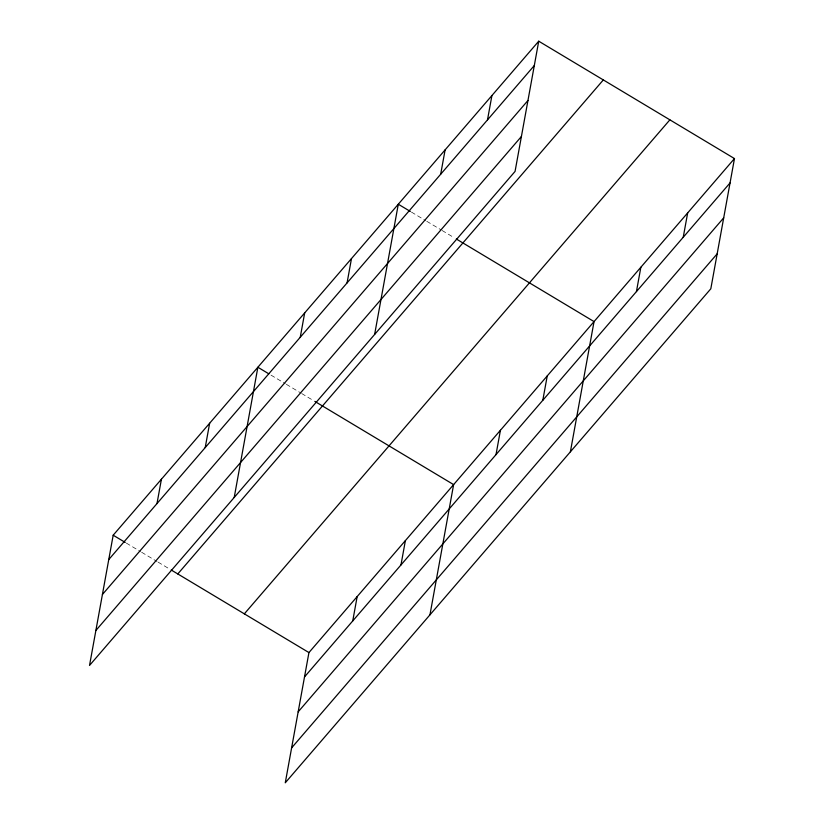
<?xml version="1.0" encoding="UTF-8"?>
<svg xmlns="http://www.w3.org/2000/svg" width="824" height="824" viewBox="0 0 824 824"><rect width="100%" height="100%" fill="white"/><g stroke="black" fill="none" stroke-linecap="round" stroke-linejoin="round"><path stroke-width="0.62" stroke-dasharray="4.12 3.09" d="M411.444 212.098L425.668 220.636M426.77 221.296L441.005 229.824M442.097 230.483L454.137 237.703M271.014 375.126L285.248 383.665M286.34 384.314L300.575 392.852M301.666 393.512L313.707 400.732M126.33 543.088L140.564 551.627M141.656 552.276L156.982 561.474M158.074 562.123L170.125 569.353"/><path stroke-width="1.24" d="M538.731 41.2L113.187 535.209L89.528 665.431L515.062 171.423L538.731 41.2L734.472 158.569L710.813 288.791L285.269 782.8L308.938 652.577L734.472 158.569M156.993 503.567L161.422 479.228M205.217 447.576L209.646 423.237M234.212 497.469L257.871 367.247L268.82 373.818M300.255 337.253L304.684 312.904M347.069 282.91L351.488 258.561M374.632 334.441L398.301 204.228L410.342 211.449M352.744 620.936L357.163 596.586M440.686 174.225L445.114 149.886M400.969 564.945L405.387 540.606M487.499 119.882L491.918 95.543M429.953 614.838L453.622 484.615L314.809 401.381M496.007 454.621L500.426 430.272M542.81 400.279L547.239 375.929M570.383 451.81L594.042 321.587L456.331 239.012M636.437 291.593L640.856 267.244M683.24 237.25L687.669 212.911M108.768 559.558L534.302 65.549M102.413 594.495L527.957 100.487M95.872 630.494L521.417 136.485M177.788 573.947L603.322 79.928M244.337 613.849L669.881 119.83M304.509 676.926L730.054 182.907M298.164 711.864L723.699 217.845M291.624 747.862L717.158 253.844M113.187 535.209L125.238 542.429M171.217 570.002L308.938 652.577"/></g></svg>
